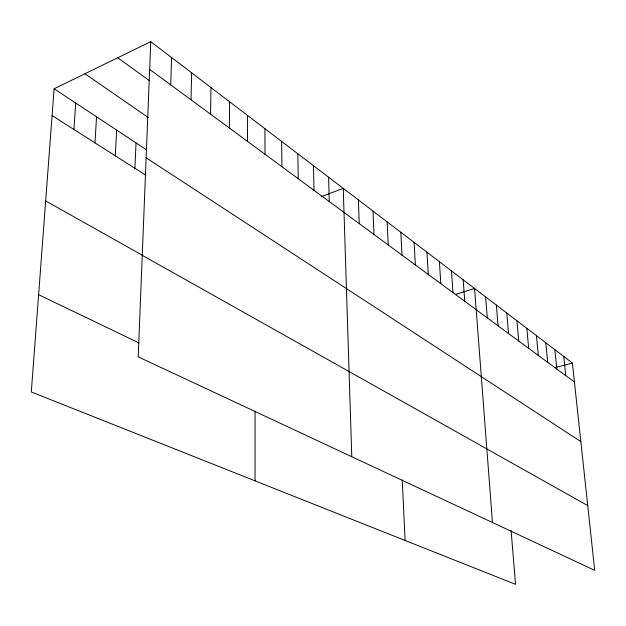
<?xml version="1.0" encoding="UTF-8"?>
<svg xmlns="http://www.w3.org/2000/svg" width="626" height="626" viewBox="0 0 626 626"><rect width="100%" height="100%" fill="white"/><g stroke="black" fill="none" stroke-linecap="round" stroke-linejoin="round"><path stroke-width="0.94" d="M255.072 480.862L255.072 411.188M247.505 141.39L247.575 115.466M229.366 128.033L229.617 101.772M210.547 114.182L210.985 87.577M191.016 99.808L191.658 72.843M170.734 84.878L171.594 57.553M150.749 41.66L138.213 356.843L594.7 570.333L572.383 363.041L150.749 41.66L54.11 88.782L31.3 391.962L515.527 584.34L511.074 530.144M134.911 168.3L136.022 142.877M115.309 155.819L116.624 130.067M94.996 142.885L96.529 116.796M73.938 129.472L75.707 103.04M321.193 196.674L343.251 188.395L351.781 456.73M455.517 294.408L474.578 288.492L492.466 522.522M554.667 367.752L572.383 363.041M38.616 294.697L138.941 342.915M45.675 200.923L142.423 255.283M142.251 255.322L587.728 505.605M52.099 115.567L145.608 175.116M146.124 157.807L580.842 441.627M54.11 88.782L146.609 149.872M84.925 73.751L148.37 117.594M117.766 57.741L149.058 80.449M149.645 69.353L574.425 382.024M563.736 356.452L565.755 375.639M554.871 349.691L556.85 369.09M545.762 342.758L547.711 362.36M536.419 335.63L538.329 355.458M526.818 328.314L528.688 348.353M516.943 320.786L518.774 341.06M506.802 313.055L508.578 333.556M496.363 305.097L498.1 325.841M485.627 296.92L487.31 317.898M463.201 279.822L464.766 301.309M451.487 270.886L452.981 292.632M439.405 261.684L440.829 283.688M426.948 252.192L428.301 274.462M414.099 242.395L415.367 264.947M400.843 232.285L402.025 255.126M402.221 479.907L405.124 540.481M387.15 221.854L388.237 244.977M373.002 211.072L373.988 234.492M358.377 199.921L359.254 223.646M328.611 177.228L329.253 201.564M313.477 165.694L314.002 190.335M297.835 153.777L298.226 178.723M281.661 141.445L281.903 166.704M264.915 128.682L265.009 154.27"/></g></svg>
